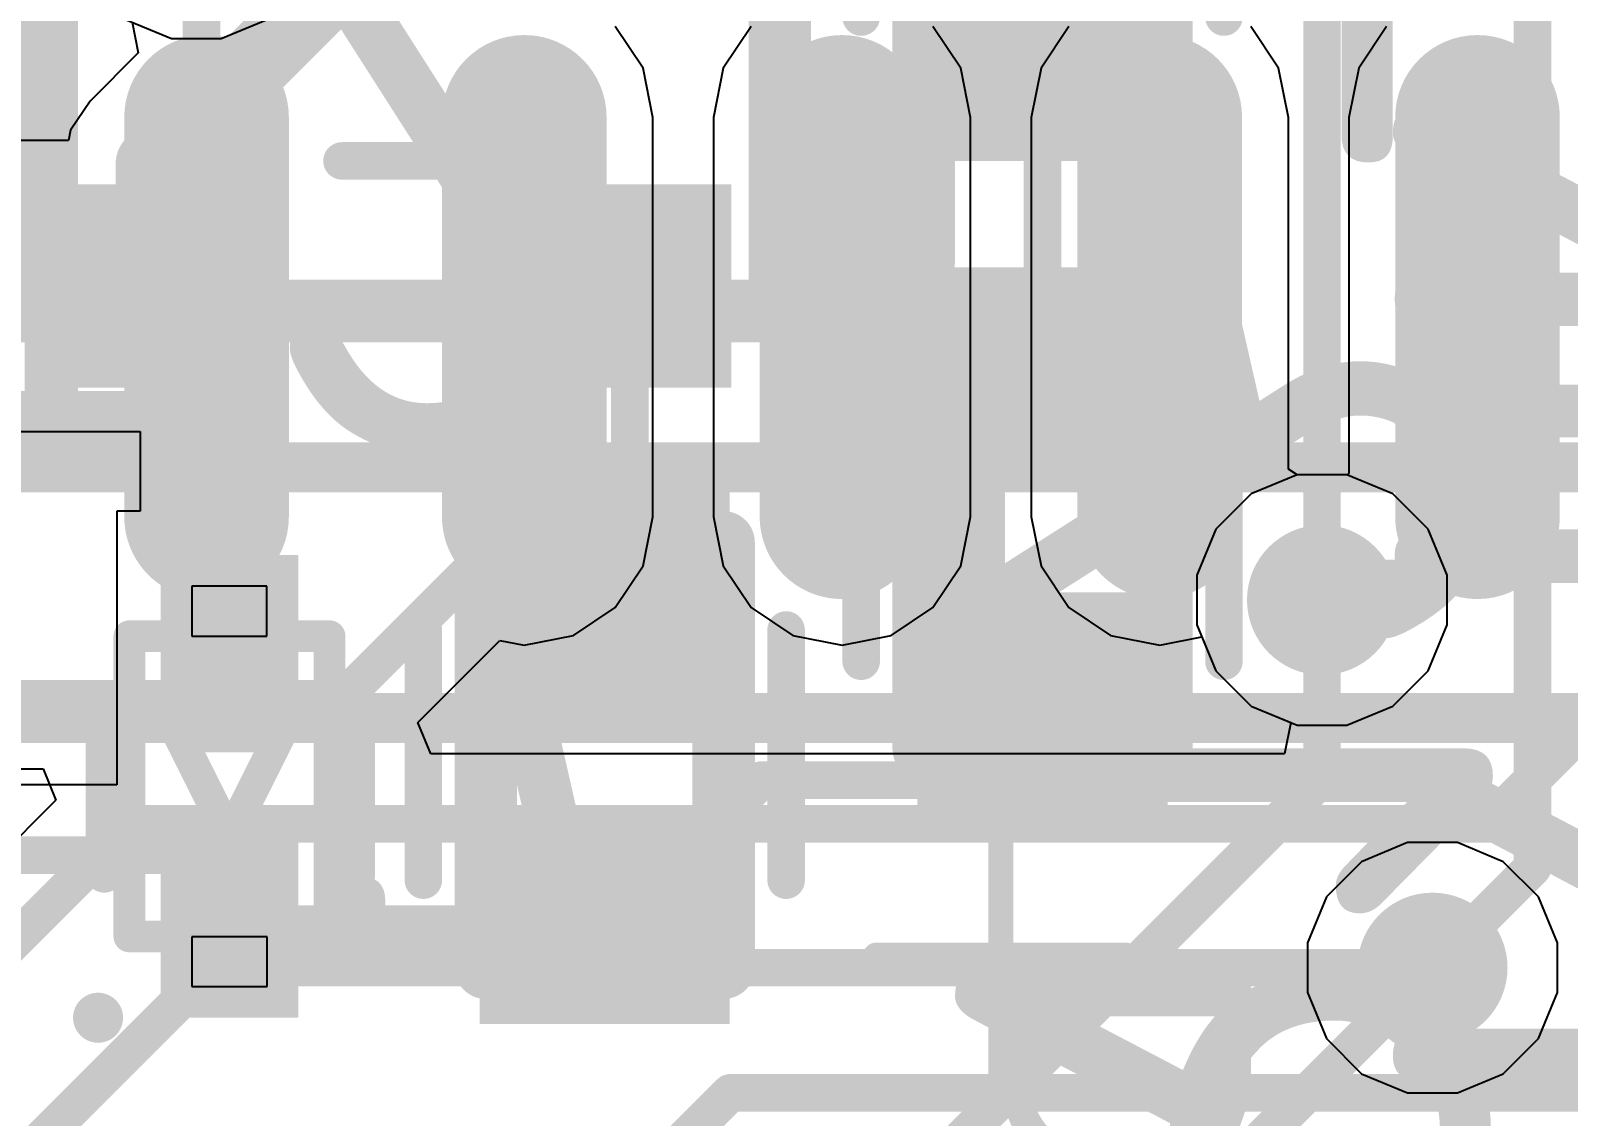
# Model space of a CAD drawing. Header units: inches. Extents: x -1.9 to 51.5, y -1.6 to 35.1.
# Drawn here: x 32.3 to 38.44, y 9.33 to 13.67 of the extents above; entities that cross this region are included whole.
import ezdxf

# ---------------------------------------------------------------- set-up
doc = ezdxf.new("R2010")
doc.units = ezdxf.units.IN
for name, color, linetype in [('Assembly Notes', 76, 'Continuous'), ('Bottom Layer', 76, 'Continuous'), ('Bottom Layer 1', 5, 'Continuous'), ('Bottom Overlay', 54, 'Continuous'), ('Bottom Paste', 16, 'Continuous'), ('Bottom Solder', 6, 'Continuous'), ('Mechanical 1', 6, 'Continuous'), ('Mechanical 13', 56, 'Continuous'), ('Top Assembly', 56, 'Continuous'), ('Top Component Center', 56, 'Continuous'), ('Top Layer', 16, 'Continuous'), ('Top Layer 1', 1, 'Continuous'), ('Top Overlay', 2, 'Continuous'), ('Top Paste', 8, 'Continuous'), ('Top Solder', 216, 'Continuous'), ('Via Holes', 16, 'Continuous')]:
    doc.layers.add(name, color=color, linetype=linetype)
doc.styles.add('Arial', font='', dxfattribs={"height": 0.2})
doc.styles.add('GOST type B', font='', dxfattribs={"height": 0.2})
doc.styles.get('Arial').set_extended_font_data('Arial')
doc.styles.get('GOST type B').set_extended_font_data('GOST type B')

# ---------------------------------------------------------------- blocks, each defined once
blk = doc.blocks.new('SOIC_16_109')
at = {"layer": 'Top Layer 1'}
h = blk.add_hatch(color=1, dxfattribs=at)
edge = h.paths.add_edge_path()
edge.add_arc((-3.3491, 1.905), 0.304, 90, 180)
edge.add_line((-3.6531, 1.905), (-3.6531, 1.905))
edge.add_arc((-3.3491, 1.905), 0.304, 180, 270)
edge.add_line((-3.3491, 1.601), (-1.7527, 1.601))
edge.add_arc((-1.7527, 1.905), 0.304, 270, 360)
edge.add_line((-1.4487, 1.905), (-1.4487, 1.905))
edge.add_arc((-1.7527, 1.905), 0.304, 0, 90)
edge.add_line((-1.7527, 2.209), (-3.3491, 2.209))
h = blk.add_hatch(color=1, dxfattribs=at)
edge = h.paths.add_edge_path()
edge.add_arc((-3.3491, 0.635), 0.304, 90, 180)
edge.add_line((-3.6531, 0.635), (-3.6531, 0.635))
edge.add_arc((-3.3491, 0.635), 0.304, 180, 270)
edge.add_line((-3.3491, 0.331), (-1.7527, 0.331))
edge.add_arc((-1.7527, 0.635), 0.304, 270, 360)
edge.add_line((-1.4487, 0.635), (-1.4487, 0.635))
edge.add_arc((-1.7527, 0.635), 0.304, 0, 90)
edge.add_line((-1.7527, 0.939), (-3.3491, 0.939))
h = blk.add_hatch(color=1, dxfattribs=at)
edge = h.paths.add_edge_path()
edge.add_arc((-3.3491, -0.635), 0.304, 90, 180)
edge.add_line((-3.6531, -0.635), (-3.6531, -0.635))
edge.add_arc((-3.3491, -0.635), 0.304, 180, 270)
edge.add_line((-3.3491, -0.939), (-1.7527, -0.939))
edge.add_arc((-1.7527, -0.635), 0.304, 270, 360)
edge.add_line((-1.4487, -0.635), (-1.4487, -0.635))
edge.add_arc((-1.7527, -0.635), 0.304, 0, 90)
edge.add_line((-1.7527, -0.331), (-3.3491, -0.331))
h = blk.add_hatch(color=1, dxfattribs=at)
edge = h.paths.add_edge_path()
edge.add_arc((-3.3491, -1.905), 0.304, 90, 180)
edge.add_line((-3.6531, -1.905), (-3.6531, -1.905))
edge.add_arc((-3.3491, -1.905), 0.304, 180, 270)
edge.add_line((-3.3491, -2.209), (-1.7527, -2.209))
edge.add_arc((-1.7527, -1.905), 0.304, 270, 360)
edge.add_line((-1.4487, -1.905), (-1.4487, -1.905))
edge.add_arc((-1.7527, -1.905), 0.304, 0, 90)
edge.add_line((-1.7527, -1.601), (-3.3491, -1.601))
h = blk.add_hatch(color=1, dxfattribs=at)
edge = h.paths.add_edge_path()
edge.add_arc((-3.3491, -3.175), 0.304, 90, 180)
edge.add_line((-3.6531, -3.175), (-3.6531, -3.175))
edge.add_arc((-3.3491, -3.175), 0.304, 180, 270)
edge.add_line((-3.3491, -3.479), (-1.7527, -3.479))
edge.add_arc((-1.7527, -3.175), 0.304, 270, 360)
edge.add_line((-1.4487, -3.175), (-1.4487, -3.175))
edge.add_arc((-1.7527, -3.175), 0.304, 0, 90)
edge.add_line((-1.7527, -2.871), (-3.3491, -2.871))
at = {"layer": 'Top Paste'}
h = blk.add_hatch(color=8, dxfattribs=at)
edge = h.paths.add_edge_path()
edge.add_arc((-3.3491, 1.905), 0.304, 90, 180)
edge.add_line((-3.6531, 1.905), (-3.6531, 1.905))
edge.add_arc((-3.3491, 1.905), 0.304, 180, 270)
edge.add_line((-3.3491, 1.601), (-1.7527, 1.601))
edge.add_arc((-1.7527, 1.905), 0.304, 270, 360)
edge.add_line((-1.4487, 1.905), (-1.4487, 1.905))
edge.add_arc((-1.7527, 1.905), 0.304, 0, 90)
edge.add_line((-1.7527, 2.209), (-3.3491, 2.209))
h = blk.add_hatch(color=8, dxfattribs=at)
edge = h.paths.add_edge_path()
edge.add_arc((-3.3491, 0.635), 0.304, 90, 180)
edge.add_line((-3.6531, 0.635), (-3.6531, 0.635))
edge.add_arc((-3.3491, 0.635), 0.304, 180, 270)
edge.add_line((-3.3491, 0.331), (-1.7527, 0.331))
edge.add_arc((-1.7527, 0.635), 0.304, 270, 360)
edge.add_line((-1.4487, 0.635), (-1.4487, 0.635))
edge.add_arc((-1.7527, 0.635), 0.304, 0, 90)
edge.add_line((-1.7527, 0.939), (-3.3491, 0.939))
h = blk.add_hatch(color=8, dxfattribs=at)
edge = h.paths.add_edge_path()
edge.add_arc((-3.3491, -0.635), 0.304, 90, 180)
edge.add_line((-3.6531, -0.635), (-3.6531, -0.635))
edge.add_arc((-3.3491, -0.635), 0.304, 180, 270)
edge.add_line((-3.3491, -0.939), (-1.7527, -0.939))
edge.add_arc((-1.7527, -0.635), 0.304, 270, 360)
edge.add_line((-1.4487, -0.635), (-1.4487, -0.635))
edge.add_arc((-1.7527, -0.635), 0.304, 0, 90)
edge.add_line((-1.7527, -0.331), (-3.3491, -0.331))
h = blk.add_hatch(color=8, dxfattribs=at)
edge = h.paths.add_edge_path()
edge.add_arc((-3.3491, -1.905), 0.304, 90, 180)
edge.add_line((-3.6531, -1.905), (-3.6531, -1.905))
edge.add_arc((-3.3491, -1.905), 0.304, 180, 270)
edge.add_line((-3.3491, -2.209), (-1.7527, -2.209))
edge.add_arc((-1.7527, -1.905), 0.304, 270, 360)
edge.add_line((-1.4487, -1.905), (-1.4487, -1.905))
edge.add_arc((-1.7527, -1.905), 0.304, 0, 90)
edge.add_line((-1.7527, -1.601), (-3.3491, -1.601))
h = blk.add_hatch(color=8, dxfattribs=at)
edge = h.paths.add_edge_path()
edge.add_arc((-3.3491, -3.175), 0.304, 90, 180)
edge.add_line((-3.6531, -3.175), (-3.6531, -3.175))
edge.add_arc((-3.3491, -3.175), 0.304, 180, 270)
edge.add_line((-3.3491, -3.479), (-1.7527, -3.479))
edge.add_arc((-1.7527, -3.175), 0.304, 270, 360)
edge.add_line((-1.4487, -3.175), (-1.4487, -3.175))
edge.add_arc((-1.7527, -3.175), 0.304, 0, 90)
edge.add_line((-1.7527, -2.871), (-3.3491, -2.871))
at = {"layer": 'Top Solder'}
h = blk.add_hatch(color=216, dxfattribs=at)
edge = h.paths.add_edge_path()
edge.add_arc((-3.3491, 1.905), 0.329, 90, 180)
edge.add_line((-3.6781, 1.905), (-3.6781, 1.905))
edge.add_arc((-3.3491, 1.905), 0.329, 180, 270)
edge.add_line((-3.3491, 1.576), (-1.7527, 1.576))
edge.add_arc((-1.7527, 1.905), 0.329, 270, 360)
edge.add_line((-1.4237, 1.905), (-1.4237, 1.905))
edge.add_arc((-1.7527, 1.905), 0.329, 0, 90)
edge.add_line((-1.7527, 2.234), (-3.3491, 2.234))
h = blk.add_hatch(color=216, dxfattribs=at)
edge = h.paths.add_edge_path()
edge.add_arc((-3.3491, 0.635), 0.329, 90, 180)
edge.add_line((-3.6781, 0.635), (-3.6781, 0.635))
edge.add_arc((-3.3491, 0.635), 0.329, 180, 270)
edge.add_line((-3.3491, 0.306), (-1.7527, 0.306))
edge.add_arc((-1.7527, 0.635), 0.329, 270, 360)
edge.add_line((-1.4237, 0.635), (-1.4237, 0.635))
edge.add_arc((-1.7527, 0.635), 0.329, 0, 90)
edge.add_line((-1.7527, 0.964), (-3.3491, 0.964))
h = blk.add_hatch(color=216, dxfattribs=at)
edge = h.paths.add_edge_path()
edge.add_arc((-3.3491, -0.635), 0.329, 90, 180)
edge.add_line((-3.6781, -0.635), (-3.6781, -0.635))
edge.add_arc((-3.3491, -0.635), 0.329, 180, 270)
edge.add_line((-3.3491, -0.964), (-1.7527, -0.964))
edge.add_arc((-1.7527, -0.635), 0.329, 270, 360)
edge.add_line((-1.4237, -0.635), (-1.4237, -0.635))
edge.add_arc((-1.7527, -0.635), 0.329, 0, 90)
edge.add_line((-1.7527, -0.306), (-3.3491, -0.306))
h = blk.add_hatch(color=216, dxfattribs=at)
edge = h.paths.add_edge_path()
edge.add_arc((-3.3491, -1.905), 0.329, 90, 180)
edge.add_line((-3.6781, -1.905), (-3.6781, -1.905))
edge.add_arc((-3.3491, -1.905), 0.329, 180, 270)
edge.add_line((-3.3491, -2.234), (-1.7527, -2.234))
edge.add_arc((-1.7527, -1.905), 0.329, 270, 360)
edge.add_line((-1.4237, -1.905), (-1.4237, -1.905))
edge.add_arc((-1.7527, -1.905), 0.329, 0, 90)
edge.add_line((-1.7527, -1.576), (-3.3491, -1.576))
h = blk.add_hatch(color=216, dxfattribs=at)
edge = h.paths.add_edge_path()
edge.add_arc((-3.3491, -3.175), 0.329, 90, 180)
edge.add_line((-3.6781, -3.175), (-3.6781, -3.175))
edge.add_arc((-3.3491, -3.175), 0.329, 180, 270)
edge.add_line((-3.3491, -3.504), (-1.7527, -3.504))
edge.add_arc((-1.7527, -3.175), 0.329, 270, 360)
edge.add_line((-1.4237, -3.175), (-1.4237, -3.175))
edge.add_arc((-1.7527, -3.175), 0.329, 0, 90)
edge.add_line((-1.7527, -2.846), (-3.3491, -2.846))
at = {"layer": 'Mechanical 1'}
blk.add_lwpolyline([(-1.95, -4.95, 0.2, 0.2, 0), (-1.95, 4.95, 0.2, 0.2, 0)], format="xyseb", dxfattribs=at)
at = {"layer": 'Top Component Center'}
for points in [[(0, -0.5, 0.1, 0.1, 0), (0, 0.5, 0.1, 0.1, 0)], [(0.5, 0, 0.1, 0.1, 0), (-0.5, 0, 0.1, 0.1, 0)]]:
    blk.add_lwpolyline(points, format="xyseb", dxfattribs=at)
for points in [[(-0.025, 0.5, 0.05, 0.05, 1), (0.025, 0.5, 0.05, 0.05, 1)], [(-0.525, 0, 0.05, 0.05, 1), (-0.475, 0, 0.05, 0.05, 1)], [(0.475, 0, 0.05, 0.05, 1), (0.525, 0, 0.05, 0.05, 1)], [(-0.025, -0.5, 0.05, 0.05, 1), (0.025, -0.5, 0.05, 0.05, 1)]]:
    blk.add_lwpolyline(points, format="xyseb", close=True, dxfattribs=at)
at = {"layer": 'Top Overlay'}
blk.add_lwpolyline([(-0.9487, -4.95, 0.2, 0.2, 0), (-0.9487, 4.95, 0.2, 0.2, 0)], format="xyseb", dxfattribs=at)
at = {"layer": 'Top Assembly', "style": 'Arial'}
blk.add_text('DD2', height=1, dxfattribs=at).set_placement((0, 0))
blk = doc.blocks.new('SOT23_3_B_114')
at = {"layer": 'Assembly Notes', "style": 'GOST type B', "text_generation_flag": 2}
blk.add_text('VT2_7', height=2.15, rotation=180, dxfattribs=at).set_placement((-0.025, -1.9))
blk = doc.blocks.new('SOT23_3_B_117')
at = {"layer": 'Bottom Layer 1'}
for points in [[(-1.506, 1.336), (-0.744, 1.336), (-0.744, 0.574), (-1.506, 0.574)], [(-1.506, -0.569), (-0.744, -0.569), (-0.744, -1.331), (-1.506, -1.331)]]:
    blk.add_hatch(color=5, dxfattribs=at).paths.add_polyline_path(points)
at = {"layer": 'Bottom Paste'}
for points in [[(-1.506, 1.336), (-0.744, 1.336), (-0.744, 0.574), (-1.506, 0.574)], [(-1.506, -0.569), (-0.744, -0.569), (-0.744, -1.331), (-1.506, -1.331)]]:
    blk.add_hatch(color=16, dxfattribs=at).paths.add_polyline_path(points)
at = {"layer": 'Bottom Solder'}
for points in [[(-1.531, 1.361), (-0.719, 1.361), (-0.719, 0.549), (-1.531, 0.549)], [(-1.531, -0.544), (-0.719, -0.544), (-0.719, -1.356), (-1.531, -1.356)]]:
    blk.add_hatch(color=6, dxfattribs=at).paths.add_polyline_path(points)
at = {"layer": 'Assembly Notes'}
for points in [[(-1.225, 1.55, 0.25, 0.25, 0), (1.275, 1.55, 0.25, 0.25, 0)], [(-1.225, 1.55, 0.25, 0.25, 0), (-1.225, -1.55, 0.25, 0.25, 0)], [(-1.225, -1.55, 0.25, 0.25, 0), (1.275, -1.55, 0.25, 0.25, 0)]]:
    blk.add_lwpolyline(points, format="xyseb", dxfattribs=at)
for points in [[(-1.2875, 1.55, 0.125, 0.125, 1), (-1.1625, 1.55, 0.125, 0.125, 1)], [(-1.2875, 1.55, 0.125, 0.125, 1), (-1.1625, 1.55, 0.125, 0.125, 1)], [(-1.2875, -1.55, 0.125, 0.125, 1), (-1.1625, -1.55, 0.125, 0.125, 1)], [(-1.2875, -1.55, 0.125, 0.125, 1), (-1.1625, -1.55, 0.125, 0.125, 1)]]:
    blk.add_lwpolyline(points, format="xyseb", close=True, dxfattribs=at)
at = {"layer": 'Bottom Overlay'}
for points in [[(-0.425, 1.5031, 0.15, 0.15, 0), (0.653, 1.5031, 0.15, 0.15, 0)], [(-0.625, 0.2, 0.15, 0.15, 0), (-0.625, -0.2, 0.15, 0.15, 0)], [(-0.375, -1.5034, 0.15, 0.15, 0), (0.653, -1.5034, 0.15, 0.15, 0)]]:
    blk.add_lwpolyline(points, format="xyseb", dxfattribs=at)
for points in [[(-0.4625, 1.5031, 0.075, 0.075, 1), (-0.3875, 1.5031, 0.075, 0.075, 1)], [(-0.6625, 0.2, 0.075, 0.075, 1), (-0.5875, 0.2, 0.075, 0.075, 1)], [(-0.6625, -0.2, 0.075, 0.075, 1), (-0.5875, -0.2, 0.075, 0.075, 1)], [(-0.4125, -1.5034, 0.075, 0.075, 1), (-0.3375, -1.5034, 0.075, 0.075, 1)]]:
    blk.add_lwpolyline(points, format="xyseb", close=True, dxfattribs=at)
blk = doc.blocks.new('SOD523_B_127')
at = {"layer": 'Bottom Layer 1'}
for points in [[(-0.9, 0.25), (-0.2, 0.25), (-0.2, -0.25), (-0.9, -0.25)], [(0.2, 0.25), (0.9, 0.25), (0.9, -0.25), (0.2, -0.25)]]:
    blk.add_hatch(color=5, dxfattribs=at).paths.add_polyline_path(points)
at = {"layer": 'Bottom Paste'}
for points in [[(-0.9, 0.25), (-0.2, 0.25), (-0.2, -0.25), (-0.9, -0.25)], [(0.2, 0.25), (0.9, 0.25), (0.9, -0.25), (0.2, -0.25)]]:
    blk.add_hatch(color=16, dxfattribs=at).paths.add_polyline_path(points)
at = {"layer": 'Bottom Solder'}
for points in [[(-0.925, 0.275), (-0.175, 0.275), (-0.175, -0.275), (-0.925, -0.275)], [(0.175, 0.275), (0.925, 0.275), (0.925, -0.275), (0.175, -0.275)]]:
    blk.add_hatch(color=6, dxfattribs=at).paths.add_polyline_path(points)
at = {"layer": 'Bottom Overlay'}
for points in [[(0.3558, 0.5066, 0.15, 0.15, 0), (-0.3442, 0.5066, 0.15, 0.15, 0)], [(0.35, -0.5, 0.15, 0.15, 0), (-0.35, -0.5, 0.15, 0.15, 0)]]:
    blk.add_lwpolyline(points, format="xyseb", dxfattribs=at)
for points in [[(-0.3817, 0.5066, 0.075, 0.075, 1), (-0.3067, 0.5066, 0.075, 0.075, 1)], [(0.3183, 0.5066, 0.075, 0.075, 1), (0.3933, 0.5066, 0.075, 0.075, 1)], [(-0.3875, -0.5, 0.075, 0.075, 1), (-0.3125, -0.5, 0.075, 0.075, 1)], [(0.3125, -0.5, 0.075, 0.075, 1), (0.3875, -0.5, 0.075, 0.075, 1)], [(0.975, -0.525, 0.1, 0.1, 1), (0.875, -0.525, 0.1, 0.1, 1)], [(0.85, -0.525, 0.05, 0.05, 1), (0.9, -0.525, 0.05, 0.05, 1)], [(0.95, -0.525, 0.05, 0.05, 1), (1, -0.525, 0.05, 0.05, 1)]]:
    blk.add_lwpolyline(points, format="xyseb", close=True, dxfattribs=at)
at = {"layer": 'Mechanical 13'}
for p, q in [((-0.6, 0.15), (-0.8001, 0.15)), ((-0.8001, 0.15), (-0.8001, -0.15)), ((-0.6, -0.15), (-0.6, 0.15)), ((0.8, 0.1503), (0.6011, 0.1503)), ((0.6011, 0.1503), (0.6011, -0.15)), ((0.8, -0.15), (0.8, 0.1503)), ((-0.8001, -0.15), (-0.6, -0.15)), ((0.6011, -0.15), (0.8, -0.15))]:
    blk.add_line(p, q, dxfattribs=at)
for points in [[(-0.6, -0.4, 0.127, 0.127, 0), (-0.6, 0.4, 0.127, 0.127, 0)], [(0.6, 0.4, 0.127, 0.127, 0), (-0.6, 0.4, 0.127, 0.127, 0)], [(0.6, -0.4, 0.127, 0.127, 0), (0.6, 0.4, 0.127, 0.127, 0)], [(-0.2, -0.2, 0.127, 0.127, 0), (-0.2, 0.2, 0.127, 0.127, 0)], [(0.2, 0, 0.127, 0.127, 0), (-0.2, 0.2, 0.127, 0.127, 0)], [(0.2, 0, 0.127, 0.127, 0), (0.2, 0.2, 0.127, 0.127, 0)], [(-0.2, -0.2, 0.127, 0.127, 0), (0.2, 0, 0.127, 0.127, 0)], [(0.2, -0.2, 0.127, 0.127, 0), (0.2, 0, 0.127, 0.127, 0)], [(0.6, -0.4, 0.127, 0.127, 0), (-0.6, -0.4, 0.127, 0.127, 0)]]:
    blk.add_lwpolyline(points, format="xyseb", dxfattribs=at)
for points in [[(-0.6317, 0.4, 0.0635, 0.0635, 1), (-0.5682, 0.4, 0.0635, 0.0635, 1)], [(-0.6317, 0.4, 0.0635, 0.0635, 1), (-0.5682, 0.4, 0.0635, 0.0635, 1)], [(0.5682, 0.4, 0.0635, 0.0635, 1), (0.6317, 0.4, 0.0635, 0.0635, 1)], [(0.5682, 0.4, 0.0635, 0.0635, 1), (0.6317, 0.4, 0.0635, 0.0635, 1)], [(-0.2317, 0.2, 0.0635, 0.0635, 1), (-0.1682, 0.2, 0.0635, 0.0635, 1)], [(-0.2317, 0.2, 0.0635, 0.0635, 1), (-0.1682, 0.2, 0.0635, 0.0635, 1)], [(0.1682, 0.2, 0.0635, 0.0635, 1), (0.2317, 0.2, 0.0635, 0.0635, 1)], [(0.1682, 0, 0.0635, 0.0635, 1), (0.2317, 0, 0.0635, 0.0635, 1)], [(0.1682, 0, 0.0635, 0.0635, 1), (0.2317, 0, 0.0635, 0.0635, 1)], [(0.1682, 0, 0.0635, 0.0635, 1), (0.2317, 0, 0.0635, 0.0635, 1)], [(0.1682, 0, 0.0635, 0.0635, 1), (0.2317, 0, 0.0635, 0.0635, 1)], [(-0.2317, -0.2, 0.0635, 0.0635, 1), (-0.1682, -0.2, 0.0635, 0.0635, 1)], [(-0.2317, -0.2, 0.0635, 0.0635, 1), (-0.1682, -0.2, 0.0635, 0.0635, 1)], [(0.1682, -0.2, 0.0635, 0.0635, 1), (0.2317, -0.2, 0.0635, 0.0635, 1)], [(-0.6317, -0.4, 0.0635, 0.0635, 1), (-0.5682, -0.4, 0.0635, 0.0635, 1)], [(-0.6317, -0.4, 0.0635, 0.0635, 1), (-0.5682, -0.4, 0.0635, 0.0635, 1)], [(0.5682, -0.4, 0.0635, 0.0635, 1), (0.6317, -0.4, 0.0635, 0.0635, 1)], [(0.5682, -0.4, 0.0635, 0.0635, 1), (0.6317, -0.4, 0.0635, 0.0635, 1)]]:
    blk.add_lwpolyline(points, format="xyseb", close=True, dxfattribs=at)
blk = doc.blocks.new('0603R_B_134')
at = {"layer": 'Assembly Notes', "style": 'GOST type B', "text_generation_flag": 2}
blk.add_text('R13_7', height=2.15, rotation=180, dxfattribs=at).set_placement((-2.4, -1.4))
blk = doc.blocks.new('0603R_B_137')
at = {"layer": 'Bottom Layer 1'}
for points in [[(-0.25, 0.475), (-0.25, -0.475), (-1.05, -0.475), (-1.05, 0.475)], [(1.05, 0.475), (1.05, -0.475), (0.25, -0.475), (0.25, 0.475)]]:
    blk.add_hatch(color=5, dxfattribs=at).paths.add_polyline_path(points)
at = {"layer": 'Bottom Paste'}
for points in [[(-0.25, 0.475), (-0.25, -0.475), (-1.05, -0.475), (-1.05, 0.475)], [(1.05, 0.475), (1.05, -0.475), (0.25, -0.475), (0.25, 0.475)]]:
    blk.add_hatch(color=16, dxfattribs=at).paths.add_polyline_path(points)
at = {"layer": 'Bottom Solder'}
for points in [[(-0.225, 0.5), (-0.225, -0.5), (-1.075, -0.5), (-1.075, 0.5)], [(1.075, 0.5), (1.075, -0.5), (0.225, -0.5), (0.225, 0.5)]]:
    blk.add_hatch(color=6, dxfattribs=at).paths.add_polyline_path(points)
at = {"layer": 'Assembly Notes'}
for points in [[(-0.85, 0.475, 0.25, 0.25, 0), (0.85, 0.475, 0.25, 0.25, 0)], [(-0.85, 0.475, 0.25, 0.25, 0), (-0.85, -0.475, 0.25, 0.25, 0)], [(0.85, 0.475, 0.25, 0.25, 0), (0.85, -0.475, 0.25, 0.25, 0)], [(-0.85, -0.475, 0.25, 0.25, 0), (0.85, -0.475, 0.25, 0.25, 0)]]:
    blk.add_lwpolyline(points, format="xyseb", dxfattribs=at)
for points in [[(-0.9125, 0.475, 0.125, 0.125, 1), (-0.7875, 0.475, 0.125, 0.125, 1)], [(-0.9125, 0.475, 0.125, 0.125, 1), (-0.7875, 0.475, 0.125, 0.125, 1)], [(0.7875, 0.475, 0.125, 0.125, 1), (0.9125, 0.475, 0.125, 0.125, 1)], [(0.7875, 0.475, 0.125, 0.125, 1), (0.9125, 0.475, 0.125, 0.125, 1)], [(-0.9125, -0.475, 0.125, 0.125, 1), (-0.7875, -0.475, 0.125, 0.125, 1)], [(-0.9125, -0.475, 0.125, 0.125, 1), (-0.7875, -0.475, 0.125, 0.125, 1)], [(0.7875, -0.475, 0.125, 0.125, 1), (0.9125, -0.475, 0.125, 0.125, 1)], [(0.7875, -0.475, 0.125, 0.125, 1), (0.9125, -0.475, 0.125, 0.125, 1)]]:
    blk.add_lwpolyline(points, format="xyseb", close=True, dxfattribs=at)
at = {"layer": 'Bottom Overlay'}
for points in [[(-0.5, 0.725, 0.15, 0.15, 0), (0.5, 0.725, 0.15, 0.15, 0)], [(-0.5, -0.725, 0.15, 0.15, 0), (0.5, -0.725, 0.15, 0.15, 0)]]:
    blk.add_lwpolyline(points, format="xyseb", dxfattribs=at)
for points in [[(-0.5375, 0.725, 0.075, 0.075, 1), (-0.4625, 0.725, 0.075, 0.075, 1)], [(0.4625, 0.725, 0.075, 0.075, 1), (0.5375, 0.725, 0.075, 0.075, 1)], [(-0.5375, -0.725, 0.075, 0.075, 1), (-0.4625, -0.725, 0.075, 0.075, 1)], [(0.4625, -0.725, 0.075, 0.075, 1), (0.5375, -0.725, 0.075, 0.075, 1)]]:
    blk.add_lwpolyline(points, format="xyseb", close=True, dxfattribs=at)
at = {"layer": 'Assembly Notes', "style": 'GOST type B', "text_generation_flag": 2}
blk.add_text('R13_4', height=2.15, rotation=180, dxfattribs=at).set_placement((-2.4, -1.4))
blk = doc.blocks.new('0603R_B_147')
at = {"layer": 'Bottom Layer 1'}
for points in [[(-0.25, 0.475), (-0.25, -0.475), (-1.05, -0.475), (-1.05, 0.475)], [(1.05, 0.475), (1.05, -0.475), (0.25, -0.475), (0.25, 0.475)]]:
    blk.add_hatch(color=5, dxfattribs=at).paths.add_polyline_path(points)
at = {"layer": 'Bottom Paste'}
for points in [[(-0.25, 0.475), (-0.25, -0.475), (-1.05, -0.475), (-1.05, 0.475)], [(1.05, 0.475), (1.05, -0.475), (0.25, -0.475), (0.25, 0.475)]]:
    blk.add_hatch(color=16, dxfattribs=at).paths.add_polyline_path(points)
at = {"layer": 'Bottom Solder'}
for points in [[(-0.225, 0.5), (-0.225, -0.5), (-1.075, -0.5), (-1.075, 0.5)], [(1.075, 0.5), (1.075, -0.5), (0.225, -0.5), (0.225, 0.5)]]:
    blk.add_hatch(color=6, dxfattribs=at).paths.add_polyline_path(points)
at = {"layer": 'Assembly Notes'}
for points in [[(-0.85, 0.475, 0.25, 0.25, 0), (0.85, 0.475, 0.25, 0.25, 0)], [(-0.85, 0.475, 0.25, 0.25, 0), (-0.85, -0.475, 0.25, 0.25, 0)], [(0.85, 0.475, 0.25, 0.25, 0), (0.85, -0.475, 0.25, 0.25, 0)], [(-0.85, -0.475, 0.25, 0.25, 0), (0.85, -0.475, 0.25, 0.25, 0)]]:
    blk.add_lwpolyline(points, format="xyseb", dxfattribs=at)
for points in [[(-0.9125, 0.475, 0.125, 0.125, 1), (-0.7875, 0.475, 0.125, 0.125, 1)], [(-0.9125, 0.475, 0.125, 0.125, 1), (-0.7875, 0.475, 0.125, 0.125, 1)], [(0.7875, 0.475, 0.125, 0.125, 1), (0.9125, 0.475, 0.125, 0.125, 1)], [(0.7875, 0.475, 0.125, 0.125, 1), (0.9125, 0.475, 0.125, 0.125, 1)], [(-0.9125, -0.475, 0.125, 0.125, 1), (-0.7875, -0.475, 0.125, 0.125, 1)], [(-0.9125, -0.475, 0.125, 0.125, 1), (-0.7875, -0.475, 0.125, 0.125, 1)], [(0.7875, -0.475, 0.125, 0.125, 1), (0.9125, -0.475, 0.125, 0.125, 1)], [(0.7875, -0.475, 0.125, 0.125, 1), (0.9125, -0.475, 0.125, 0.125, 1)]]:
    blk.add_lwpolyline(points, format="xyseb", close=True, dxfattribs=at)
at = {"layer": 'Bottom Overlay'}
for points in [[(-0.5, 0.725, 0.15, 0.15, 0), (0.5, 0.725, 0.15, 0.15, 0)], [(-0.5, -0.725, 0.15, 0.15, 0), (0.5, -0.725, 0.15, 0.15, 0)]]:
    blk.add_lwpolyline(points, format="xyseb", dxfattribs=at)
for points in [[(-0.5375, 0.725, 0.075, 0.075, 1), (-0.4625, 0.725, 0.075, 0.075, 1)], [(0.4625, 0.725, 0.075, 0.075, 1), (0.5375, 0.725, 0.075, 0.075, 1)], [(-0.5375, -0.725, 0.075, 0.075, 1), (-0.4625, -0.725, 0.075, 0.075, 1)], [(0.4625, -0.725, 0.075, 0.075, 1), (0.5375, -0.725, 0.075, 0.075, 1)]]:
    blk.add_lwpolyline(points, format="xyseb", close=True, dxfattribs=at)
at = {"layer": 'Assembly Notes', "style": 'GOST type B', "text_generation_flag": 2}
blk.add_text('R12_4', height=2.15, rotation=180, dxfattribs=at).set_placement((-2.4, -1.4))
blk = doc.blocks.new('0603R_B_157')
at = {"layer": 'Bottom Layer 1'}
for points in [[(-0.25, 0.475), (-0.25, -0.475), (-1.05, -0.475), (-1.05, 0.475)], [(1.05, 0.475), (1.05, -0.475), (0.25, -0.475), (0.25, 0.475)]]:
    blk.add_hatch(color=5, dxfattribs=at).paths.add_polyline_path(points)
at = {"layer": 'Bottom Paste'}
for points in [[(-0.25, 0.475), (-0.25, -0.475), (-1.05, -0.475), (-1.05, 0.475)], [(1.05, 0.475), (1.05, -0.475), (0.25, -0.475), (0.25, 0.475)]]:
    blk.add_hatch(color=16, dxfattribs=at).paths.add_polyline_path(points)
at = {"layer": 'Bottom Solder'}
for points in [[(-0.225, 0.5), (-0.225, -0.5), (-1.075, -0.5), (-1.075, 0.5)], [(1.075, 0.5), (1.075, -0.5), (0.225, -0.5), (0.225, 0.5)]]:
    blk.add_hatch(color=6, dxfattribs=at).paths.add_polyline_path(points)
at = {"layer": 'Assembly Notes'}
for points in [[(-0.85, 0.475, 0.25, 0.25, 0), (0.85, 0.475, 0.25, 0.25, 0)], [(-0.85, 0.475, 0.25, 0.25, 0), (-0.85, -0.475, 0.25, 0.25, 0)], [(0.85, 0.475, 0.25, 0.25, 0), (0.85, -0.475, 0.25, 0.25, 0)], [(-0.85, -0.475, 0.25, 0.25, 0), (0.85, -0.475, 0.25, 0.25, 0)]]:
    blk.add_lwpolyline(points, format="xyseb", dxfattribs=at)
for points in [[(-0.9125, 0.475, 0.125, 0.125, 1), (-0.7875, 0.475, 0.125, 0.125, 1)], [(-0.9125, 0.475, 0.125, 0.125, 1), (-0.7875, 0.475, 0.125, 0.125, 1)], [(0.7875, 0.475, 0.125, 0.125, 1), (0.9125, 0.475, 0.125, 0.125, 1)], [(0.7875, 0.475, 0.125, 0.125, 1), (0.9125, 0.475, 0.125, 0.125, 1)], [(-0.9125, -0.475, 0.125, 0.125, 1), (-0.7875, -0.475, 0.125, 0.125, 1)], [(-0.9125, -0.475, 0.125, 0.125, 1), (-0.7875, -0.475, 0.125, 0.125, 1)], [(0.7875, -0.475, 0.125, 0.125, 1), (0.9125, -0.475, 0.125, 0.125, 1)], [(0.7875, -0.475, 0.125, 0.125, 1), (0.9125, -0.475, 0.125, 0.125, 1)]]:
    blk.add_lwpolyline(points, format="xyseb", close=True, dxfattribs=at)
at = {"layer": 'Bottom Overlay'}
for points in [[(-0.5, 0.725, 0.15, 0.15, 0), (0.5, 0.725, 0.15, 0.15, 0)], [(-0.5, -0.725, 0.15, 0.15, 0), (0.5, -0.725, 0.15, 0.15, 0)]]:
    blk.add_lwpolyline(points, format="xyseb", dxfattribs=at)
for points in [[(-0.5375, 0.725, 0.075, 0.075, 1), (-0.4625, 0.725, 0.075, 0.075, 1)], [(0.4625, 0.725, 0.075, 0.075, 1), (0.5375, 0.725, 0.075, 0.075, 1)], [(-0.5375, -0.725, 0.075, 0.075, 1), (-0.4625, -0.725, 0.075, 0.075, 1)], [(0.4625, -0.725, 0.075, 0.075, 1), (0.5375, -0.725, 0.075, 0.075, 1)]]:
    blk.add_lwpolyline(points, format="xyseb", close=True, dxfattribs=at)
at = {"layer": 'Assembly Notes', "style": 'GOST type B', "text_generation_flag": 2}
blk.add_text('R11_4', height=2.15, rotation=180, dxfattribs=at).set_placement((-2.4, -1.4))

msp = doc.modelspace()

# ---------------------------------------------------------------- hatches: boundary and pattern name
at = {"layer": 'Bottom Layer'}
h = msp.add_hatch(color=76, dxfattribs=at)
edge = h.paths.add_edge_path()
edge.add_arc((37.4586, 11.3949), 0.3, 0, 360)
h = msp.add_hatch(color=76, dxfattribs=at)
edge = h.paths.add_edge_path()
edge.add_arc((37.9, 9.925), 0.3, 0, 360)
at = {"layer": 'Bottom Layer 1'}
h = msp.add_hatch(color=5, dxfattribs=at)
edge = h.paths.add_edge_path()
edge.add_arc((37.4586, 11.3949), 0.3, 0, 360)
h = msp.add_hatch(color=5, dxfattribs=at)
edge = h.paths.add_edge_path()
edge.add_arc((37.9, 9.925), 0.3, 0, 360)
at = {"layer": 'Top Layer'}
h = msp.add_hatch(color=16, dxfattribs=at)
edge = h.paths.add_edge_path()
edge.add_arc((37.4586, 11.3949), 0.3, 0, 360)
h = msp.add_hatch(color=16, dxfattribs=at)
edge = h.paths.add_edge_path()
edge.add_arc((37.9, 9.925), 0.3, 0, 360)
at = {"layer": 'Top Layer 1'}
h = msp.add_hatch(color=1, dxfattribs=at)
edge = h.paths.add_edge_path()
edge.add_arc((37.4586, 11.3949), 0.3, 0, 360)
h = msp.add_hatch(color=1, dxfattribs=at)
edge = h.paths.add_edge_path()
edge.add_arc((37.9, 9.925), 0.3, 0, 360)
at = {"layer": 'Via Holes'}
h = msp.add_hatch(color=7, dxfattribs=at)
edge = h.paths.add_edge_path()
edge.add_arc((37.4586, 11.3949), 0.15, 0, 360)
h = msp.add_hatch(color=7, dxfattribs=at)
edge = h.paths.add_edge_path()
edge.add_arc((37.9, 9.925), 0.15, 0, 360)

# ---------------------------------------------------------------- linework, layer by layer
at = {"layer": 'Bottom Layer'}
for p, q in [((32.6759, 13.7157), (32.8596, 13.6395)), ((33.0586, 13.6395), (33.2423, 13.7157)), ((32.8596, 13.6395), (33.0586, 13.6395)), ((37.3592, 11.8949), (37.1754, 11.8188)), ((37.5581, 11.8949), (37.3592, 11.8949)), ((37.7419, 11.8188), (37.5581, 11.8949)), ((37.1754, 11.8188), (37.0347, 11.6781)), ((37.8825, 11.6781), (37.7419, 11.8188)), ((37.0347, 11.6781), (36.9586, 11.4944)), ((37.9586, 11.4944), (37.8825, 11.6781)), ((36.9586, 11.4944), (36.9586, 11.2955)), ((37.9586, 11.2955), (37.9586, 11.4944)), ((36.9586, 11.2955), (37.0347, 11.1117)), ((37.8825, 11.1117), (37.9586, 11.2955)), ((37.0347, 11.1117), (37.1754, 10.971)), ((37.7419, 10.971), (37.8825, 11.1117)), ((37.1754, 10.971), (37.3592, 10.8949)), ((37.5581, 10.8949), (37.7419, 10.971)), ((37.3592, 10.8949), (37.5581, 10.8949)), ((37.8005, 10.425), (37.6168, 10.3489)), ((37.9995, 10.425), (37.8005, 10.425)), ((38.1832, 10.3489), (37.9995, 10.425)), ((37.6168, 10.3489), (37.4761, 10.2082)), ((38.3239, 10.2082), (38.1832, 10.3489)), ((37.4761, 10.2082), (37.4, 10.0245)), ((38.4, 10.0245), (38.3239, 10.2082)), ((37.4, 10.0245), (37.4, 9.8255)), ((38.4, 9.8255), (38.4, 10.0245)), ((37.4, 9.8255), (37.4761, 9.6418)), ((38.3239, 9.6418), (38.4, 9.8255)), ((37.4761, 9.6418), (37.6168, 9.5011)), ((38.1832, 9.5011), (38.3239, 9.6418)), ((37.6168, 9.5011), (37.8005, 9.425)), ((37.9995, 9.425), (38.1832, 9.5011)), ((37.8005, 9.425), (37.9995, 9.425))]:
    msp.add_line(p, q, dxfattribs=at)
at = {"layer": 'Bottom Layer 1'}
for p, q in [((32.7028, 13.7045), (32.7272, 13.5819)), ((32.7272, 13.5819), (32.5342, 13.3888)), ((32.5342, 13.3888), (32.4568, 13.2731)), ((32.4484, 13.231), (32.2055, 13.231)), ((32.4568, 13.2731), (32.4484, 13.231)), ((32.2055, 12.069), (32.7346, 12.069)), ((32.7346, 12.069), (32.7346, 11.75)), ((32.7346, 11.75), (32.6415, 11.75)), ((32.6415, 11.75), (32.6415, 10.6554)), ((32.6415, 10.6554), (28.3411, 10.6554))]:
    msp.add_line(p, q, dxfattribs=at)
for points in [[(36.4165, 13.575, 0.15, 0.15, 0), (39.7415, 16.9, 0.15, 0.15, 0)], [(32.7865, 13.1365, 0.3, 0.3, 0), (33.675, 14.025, 0.3, 0.3, 0)], [(38.3, 10.325, 0.15, 0.15, 0), (38.3, 14, 0.15, 0.15, 0)], [(36.0415, 13.875, 0.15, 0.15, 0), (36.3415, 13.575, 0.15, 0.15, 0)], [(37.4586, 11.4836, 0.15, 0.15, 0), (37.4586, 13.8586, 0.15, 0.15, 0)], [(36.3415, 12.3, 0.15, 0.15, 0), (36.3415, 13.575, 0.15, 0.15, 0)], [(36.3415, 13.575, 0.15, 0.15, 0), (36.4165, 13.575, 0.15, 0.15, 0)], [(32.7865, 12.8933, 0.3, 0.3, 0), (32.7865, 13.1365, 0.3, 0.3, 0)], [(32.7865, 12.8933, 0.3, 0.3, 0), (33.0915, 12.5883, 0.3, 0.3, 0)], [(32.7865, 12.65, 0.3, 0.3, 0), (32.7865, 12.8933, 0.3, 0.3, 0)], [(33.0915, 11.2, 0.3, 0.3, 0), (33.0915, 12.5883, 0.3, 0.3, 0)], [(34.6915, 11.525, 0.15, 0.15, 0), (34.6915, 12.65, 0.15, 0.15, 0)], [(34.5915, 11.425, 0.15, 0.15, 0), (34.6915, 11.525, 0.15, 0.15, 0)], [(37.4, 11.425, 0.15, 0.15, 0), (37.4586, 11.4836, 0.15, 0.15, 0)], [(37.4586, 10.6836, 0.15, 0.15, 0), (37.4586, 11.3949, 0.15, 0.15, 0)], [(36.0165, 10.675, 0.15, 0.15, 0), (36.3415, 11, 0.15, 0.15, 0)], [(36.3415, 11, 0.15, 0.15, 0), (36.4165, 11, 0.15, 0.15, 0)], [(31.514, 4.739, 0.15, 0.15, 0), (37.4586, 10.6836, 0.15, 0.15, 0)], [(34.6415, 10.1, 0.15, 0.15, 0), (35.2165, 10.675, 0.15, 0.15, 0)], [(35.2165, 10.675, 0.15, 0.15, 0), (36.0165, 10.675, 0.15, 0.15, 0)], [(28.225, 10.375, 0.15, 0.15, 0), (32.9165, 10.375, 0.15, 0.15, 0)], [(32.9165, 10.375, 0.15, 0.15, 0), (33.0915, 10.2, 0.15, 0.15, 0)], [(37.9596, 9.9846, 0.15, 0.15, 0), (38.3, 10.325, 0.15, 0.15, 0)], [(33.0915, 10.1, 0.15, 0.15, 0), (33.0915, 10.2, 0.15, 0.15, 0)], [(32.9165, 9.925, 0.15, 0.15, 0), (33.0915, 10.1, 0.15, 0.15, 0)], [(33.0915, 10.1, 0.15, 0.15, 0), (34.6415, 10.1, 0.15, 0.15, 0)], [(37.9596, 9.925, 0.15, 0.15, 0), (37.9596, 9.9846, 0.15, 0.15, 0)], [(31.875, 3.9, 0.15, 0.15, 0), (37.9, 9.925, 0.15, 0.15, 0)]]:
    msp.add_lwpolyline(points, format="xyseb", dxfattribs=at)
for points in [[(36.304, 13.575, 0.075, 0.075, 1), (36.379, 13.575, 0.075, 0.075, 1)], [(36.304, 13.575, 0.075, 0.075, 1), (36.379, 13.575, 0.075, 0.075, 1)], [(36.304, 13.575, 0.075, 0.075, 1), (36.379, 13.575, 0.075, 0.075, 1)], [(36.379, 13.575, 0.075, 0.075, 1), (36.454, 13.575, 0.075, 0.075, 1)], [(36.379, 13.575, 0.075, 0.075, 1), (36.454, 13.575, 0.075, 0.075, 1)], [(32.7115, 13.1365, 0.15, 0.15, 1), (32.8615, 13.1365, 0.15, 0.15, 1)], [(32.7115, 13.1365, 0.15, 0.15, 1), (32.8615, 13.1365, 0.15, 0.15, 1)], [(32.7115, 12.8933, 0.15, 0.15, 1), (32.8615, 12.8933, 0.15, 0.15, 1)], [(32.7115, 12.8933, 0.15, 0.15, 1), (32.8615, 12.8933, 0.15, 0.15, 1)], [(32.7115, 12.8933, 0.15, 0.15, 1), (32.8615, 12.8933, 0.15, 0.15, 1)], [(32.7115, 12.65, 0.15, 0.15, 1), (32.8615, 12.65, 0.15, 0.15, 1)], [(33.0165, 12.5883, 0.15, 0.15, 1), (33.1665, 12.5883, 0.15, 0.15, 1)], [(33.0165, 12.5883, 0.15, 0.15, 1), (33.1665, 12.5883, 0.15, 0.15, 1)], [(34.654, 12.65, 0.075, 0.075, 1), (34.729, 12.65, 0.075, 0.075, 1)], [(36.304, 12.3, 0.075, 0.075, 1), (36.379, 12.3, 0.075, 0.075, 1)], [(34.654, 11.525, 0.075, 0.075, 1), (34.729, 11.525, 0.075, 0.075, 1)], [(34.654, 11.525, 0.075, 0.075, 1), (34.729, 11.525, 0.075, 0.075, 1)], [(37.4211, 11.4836, 0.075, 0.075, 1), (37.4961, 11.4836, 0.075, 0.075, 1)], [(37.4211, 11.4836, 0.075, 0.075, 1), (37.4961, 11.4836, 0.075, 0.075, 1)], [(34.554, 11.425, 0.075, 0.075, 1), (34.629, 11.425, 0.075, 0.075, 1)], [(37.3625, 11.425, 0.075, 0.075, 1), (37.4375, 11.425, 0.075, 0.075, 1)], [(37.4211, 11.3949, 0.075, 0.075, 1), (37.4961, 11.3949, 0.075, 0.075, 1)], [(33.0165, 11.2, 0.15, 0.15, 1), (33.1665, 11.2, 0.15, 0.15, 1)], [(36.304, 11, 0.075, 0.075, 1), (36.379, 11, 0.075, 0.075, 1)], [(36.304, 11, 0.075, 0.075, 1), (36.379, 11, 0.075, 0.075, 1)], [(36.379, 11, 0.075, 0.075, 1), (36.454, 11, 0.075, 0.075, 1)], [(37.4211, 10.6836, 0.075, 0.075, 1), (37.4961, 10.6836, 0.075, 0.075, 1)], [(37.4211, 10.6836, 0.075, 0.075, 1), (37.4961, 10.6836, 0.075, 0.075, 1)], [(35.179, 10.675, 0.075, 0.075, 1), (35.254, 10.675, 0.075, 0.075, 1)], [(35.179, 10.675, 0.075, 0.075, 1), (35.254, 10.675, 0.075, 0.075, 1)], [(35.979, 10.675, 0.075, 0.075, 1), (36.054, 10.675, 0.075, 0.075, 1)], [(35.979, 10.675, 0.075, 0.075, 1), (36.054, 10.675, 0.075, 0.075, 1)], [(32.879, 10.375, 0.075, 0.075, 1), (32.954, 10.375, 0.075, 0.075, 1)], [(32.879, 10.375, 0.075, 0.075, 1), (32.954, 10.375, 0.075, 0.075, 1)], [(38.2625, 10.325, 0.075, 0.075, 1), (38.3375, 10.325, 0.075, 0.075, 1)], [(38.2625, 10.325, 0.075, 0.075, 1), (38.3375, 10.325, 0.075, 0.075, 1)], [(33.054, 10.2, 0.075, 0.075, 1), (33.129, 10.2, 0.075, 0.075, 1)], [(33.054, 10.2, 0.075, 0.075, 1), (33.129, 10.2, 0.075, 0.075, 1)], [(33.054, 10.1, 0.075, 0.075, 1), (33.129, 10.1, 0.075, 0.075, 1)], [(33.054, 10.1, 0.075, 0.075, 1), (33.129, 10.1, 0.075, 0.075, 1)], [(33.054, 10.1, 0.075, 0.075, 1), (33.129, 10.1, 0.075, 0.075, 1)], [(34.604, 10.1, 0.075, 0.075, 1), (34.679, 10.1, 0.075, 0.075, 1)], [(34.604, 10.1, 0.075, 0.075, 1), (34.679, 10.1, 0.075, 0.075, 1)], [(37.9221, 9.9846, 0.075, 0.075, 1), (37.9971, 9.9846, 0.075, 0.075, 1)], [(37.9221, 9.9846, 0.075, 0.075, 1), (37.9971, 9.9846, 0.075, 0.075, 1)], [(32.879, 9.925, 0.075, 0.075, 1), (32.954, 9.925, 0.075, 0.075, 1)], [(37.8625, 9.925, 0.075, 0.075, 1), (37.9375, 9.925, 0.075, 0.075, 1)], [(37.9221, 9.925, 0.075, 0.075, 1), (37.9971, 9.925, 0.075, 0.075, 1)]]:
    msp.add_lwpolyline(points, format="xyseb", close=True, dxfattribs=at)
at = {"layer": 'Top Layer'}
for p, q in [((32.6759, 13.7157), (32.8596, 13.6395)), ((33.0586, 13.6395), (33.2423, 13.7157)), ((32.8596, 13.6395), (33.0586, 13.6395)), ((37.3592, 11.8949), (37.1754, 11.8188)), ((37.5581, 11.8949), (37.3592, 11.8949)), ((37.7419, 11.8188), (37.5581, 11.8949)), ((37.1754, 11.8188), (37.0347, 11.6781)), ((37.8825, 11.6781), (37.7419, 11.8188)), ((37.0347, 11.6781), (36.9586, 11.4944)), ((37.9586, 11.4944), (37.8825, 11.6781)), ((36.9586, 11.4944), (36.9586, 11.2955)), ((37.9586, 11.2955), (37.9586, 11.4944)), ((36.9586, 11.2955), (37.0347, 11.1117)), ((37.8825, 11.1117), (37.9586, 11.2955)), ((37.0347, 11.1117), (37.1754, 10.971)), ((37.7419, 10.971), (37.8825, 11.1117)), ((37.1754, 10.971), (37.3592, 10.8949)), ((37.5581, 10.8949), (37.7419, 10.971)), ((37.3592, 10.8949), (37.5581, 10.8949)), ((37.8005, 10.425), (37.6168, 10.3489)), ((37.9995, 10.425), (37.8005, 10.425)), ((38.1832, 10.3489), (37.9995, 10.425)), ((37.6168, 10.3489), (37.4761, 10.2082)), ((38.3239, 10.2082), (38.1832, 10.3489)), ((37.4761, 10.2082), (37.4, 10.0245)), ((38.4, 10.0245), (38.3239, 10.2082)), ((37.4, 10.0245), (37.4, 9.8255)), ((38.4, 9.8255), (38.4, 10.0245)), ((37.4, 9.8255), (37.4761, 9.6418)), ((38.3239, 9.6418), (38.4, 9.8255)), ((37.4761, 9.6418), (37.6168, 9.5011)), ((38.1832, 9.5011), (38.3239, 9.6418)), ((37.6168, 9.5011), (37.8005, 9.425)), ((37.9995, 9.425), (38.1832, 9.5011)), ((37.8005, 9.425), (37.9995, 9.425))]:
    msp.add_line(p, q, dxfattribs=at)
at = {"layer": 'Top Layer 1'}
for p, q in [((34.7447, 13.5208), (34.6334, 13.6875)), ((35.1766, 13.6875), (35.0653, 13.5208)), ((36.0147, 13.5208), (35.9034, 13.6875)), ((36.4466, 13.6875), (36.3353, 13.5208)), ((37.2847, 13.5208), (37.1734, 13.6875)), ((37.7166, 13.6875), (37.6053, 13.5208)), ((34.7839, 13.3241), (34.7447, 13.5208)), ((35.0653, 13.5208), (35.0261, 13.3241)), ((36.0539, 13.3241), (36.0147, 13.5208)), ((36.3353, 13.5208), (36.2961, 13.3241)), ((37.3239, 13.3241), (37.2847, 13.5208)), ((37.6053, 13.5208), (37.5661, 13.3241)), ((34.7839, 11.7277), (34.7839, 13.3241)), ((35.0261, 13.3241), (35.0261, 11.7277)), ((36.0539, 11.7277), (36.0539, 13.3241)), ((36.2961, 13.3241), (36.2961, 11.7277)), ((37.3239, 11.9185), (37.3239, 13.3241)), ((37.5661, 13.3241), (37.5661, 11.9003)), ((37.3592, 11.8949), (37.3239, 11.9185)), ((37.5581, 11.8949), (37.3592, 11.8949)), ((37.5661, 11.9003), (37.5581, 11.8949)), ((34.7447, 11.531), (34.7839, 11.7277)), ((35.0261, 11.7277), (35.0653, 11.531)), ((36.0147, 11.531), (36.0539, 11.7277)), ((36.2961, 11.7277), (36.3353, 11.531)), ((34.6334, 11.3643), (34.7447, 11.531)), ((35.0653, 11.531), (35.1766, 11.3643)), ((35.9034, 11.3643), (36.0147, 11.531)), ((36.3353, 11.531), (36.4466, 11.3643)), ((34.4666, 11.2529), (34.6334, 11.3643)), ((35.1766, 11.3643), (35.3434, 11.2529)), ((35.7366, 11.2529), (35.9034, 11.3643)), ((36.4466, 11.3643), (36.6134, 11.2529)), ((34.27, 11.2138), (34.4666, 11.2529)), ((35.3434, 11.2529), (35.54, 11.2138)), ((35.54, 11.2138), (35.7366, 11.2529)), ((36.6134, 11.2529), (36.81, 11.2138)), ((36.81, 11.2138), (36.9786, 11.2473)), ((36.9786, 11.2473), (37.0347, 11.1117)), ((33.8442, 10.9054), (34.1721, 11.2333)), ((34.1721, 11.2333), (34.27, 11.2138)), ((37.0347, 11.1117), (37.1754, 10.971)), ((37.1754, 10.971), (37.3339, 10.9054)), ((33.896, 10.7804), (33.8442, 10.9054)), ((37.3339, 10.9054), (37.309, 10.7804)), ((37.309, 10.7804), (33.896, 10.7804)), ((23.145, 10.7196), (32.3463, 10.7196)), ((32.3463, 10.7196), (32.3981, 10.5946)), ((32.3981, 10.5946), (28.4839, 6.6804))]:
    msp.add_line(p, q, dxfattribs=at)
for points in [[(32.9796, 12.5463, 0.15, 0.15, 0), (32.9796, 14.1191, 0.15, 0.15, 0)], [(32.9796, 12.5463, 0.15, 0.15, 0), (33, 12.5259, 0.15, 0.15, 0)], [(34.27, 11.7277, 0.15, 0.15, 0), (34.27, 12.5259, 0.15, 0.15, 0)], [(38.08, 11.7704, 0.15, 0.15, 0), (38.08, 12.5259, 0.15, 0.15, 0)], [(33.5423, 11, 0.15, 0.15, 0), (34.27, 11.7277, 0.15, 0.15, 0)], [(37.7907, 11.481, 0.15, 0.15, 0), (38.08, 11.7704, 0.15, 0.15, 0)], [(38.1223, 10.5, 0.15, 0.15, 0), (39.35, 11.7277, 0.15, 0.15, 0)], [(37.4586, 11.3949, 0.15, 0.15, 0), (37.5447, 11.481, 0.15, 0.15, 0)], [(37.5447, 11.481, 0.15, 0.15, 0), (37.7907, 11.481, 0.15, 0.15, 0)], [(23.145, 11, 0.15, 0.15, 0), (33.5423, 11, 0.15, 0.15, 0)], [(28.6, 6.4, 0.15, 0.15, 0), (32.7, 10.5, 0.15, 0.15, 0)], [(32.7, 10.5, 0.15, 0.15, 0), (38.1223, 10.5, 0.15, 0.15, 0)], [(31.73, 8.63, 0.15, 0.15, 0), (33.025, 9.925, 0.15, 0.15, 0)], [(33.025, 9.925, 0.15, 0.15, 0), (37.9, 9.925, 0.15, 0.15, 0)], [(34.27, 8.6013, 0.15, 0.15, 0), (35.0937, 9.425, 0.15, 0.15, 0)], [(35.0937, 9.425, 0.15, 0.15, 0), (39.1, 9.425, 0.15, 0.15, 0)]]:
    msp.add_lwpolyline(points, format="xyseb", dxfattribs=at)
for points in [[(32.942, 12.5463, 0.075, 0.075, 1), (33.0171, 12.5463, 0.075, 0.075, 1)], [(32.942, 12.5463, 0.075, 0.075, 1), (33.0171, 12.5463, 0.075, 0.075, 1)], [(32.9625, 12.5259, 0.075, 0.075, 1), (33.0375, 12.5259, 0.075, 0.075, 1)], [(34.2325, 12.5259, 0.075, 0.075, 1), (34.3075, 12.5259, 0.075, 0.075, 1)], [(38.0425, 12.5259, 0.075, 0.075, 1), (38.1175, 12.5259, 0.075, 0.075, 1)], [(34.2325, 11.7277, 0.075, 0.075, 1), (34.3075, 11.7277, 0.075, 0.075, 1)], [(34.2325, 11.7277, 0.075, 0.075, 1), (34.3075, 11.7277, 0.075, 0.075, 1)], [(38.0425, 11.7704, 0.075, 0.075, 1), (38.1175, 11.7704, 0.075, 0.075, 1)], [(38.0425, 11.7704, 0.075, 0.075, 1), (38.1175, 11.7704, 0.075, 0.075, 1)], [(37.5072, 11.481, 0.075, 0.075, 1), (37.5822, 11.481, 0.075, 0.075, 1)], [(37.5072, 11.481, 0.075, 0.075, 1), (37.5822, 11.481, 0.075, 0.075, 1)], [(37.7532, 11.481, 0.075, 0.075, 1), (37.8282, 11.481, 0.075, 0.075, 1)], [(37.7532, 11.481, 0.075, 0.075, 1), (37.8282, 11.481, 0.075, 0.075, 1)], [(37.4211, 11.3949, 0.075, 0.075, 1), (37.4961, 11.3949, 0.075, 0.075, 1)], [(33.5048, 11, 0.075, 0.075, 1), (33.5798, 11, 0.075, 0.075, 1)], [(33.5048, 11, 0.075, 0.075, 1), (33.5798, 11, 0.075, 0.075, 1)], [(32.6625, 10.5, 0.075, 0.075, 1), (32.7375, 10.5, 0.075, 0.075, 1)], [(32.6625, 10.5, 0.075, 0.075, 1), (32.7375, 10.5, 0.075, 0.075, 1)], [(38.0848, 10.5, 0.075, 0.075, 1), (38.1598, 10.5, 0.075, 0.075, 1)], [(38.0848, 10.5, 0.075, 0.075, 1), (38.1598, 10.5, 0.075, 0.075, 1)], [(32.9875, 9.925, 0.075, 0.075, 1), (33.0625, 9.925, 0.075, 0.075, 1)], [(32.9875, 9.925, 0.075, 0.075, 1), (33.0625, 9.925, 0.075, 0.075, 1)], [(37.8625, 9.925, 0.075, 0.075, 1), (37.9375, 9.925, 0.075, 0.075, 1)], [(35.0562, 9.425, 0.075, 0.075, 1), (35.1312, 9.425, 0.075, 0.075, 1)], [(35.0562, 9.425, 0.075, 0.075, 1), (35.1312, 9.425, 0.075, 0.075, 1)]]:
    msp.add_lwpolyline(points, format="xyseb", close=True, dxfattribs=at)

# ---------------------------------------------------------------- block references
for name, p, rotation in [('SOT23_3_B_117', (33.7415, 13.775), 90), ('0603R_B_137', (36.3415, 14.225), 90), ('0603R_B_157', (36.3415, 11.65), 90), ('0603R_B_147', (34.5915, 10.775), 90), ('SOIC_16_109', (36.175, 9.975), 270), ('SOD523_B_127', (33.0915, 10.65), 270)]:
    msp.add_blockref(name, p, dxfattribs=dict(rotation=rotation))
for name, p in [('SOT23_3_B_114', (29.75, 16.025)), ('0603R_B_134', (30.2, 13.425))]:
    msp.add_blockref(name, p)

doc.saveas('drawing.dxf')
